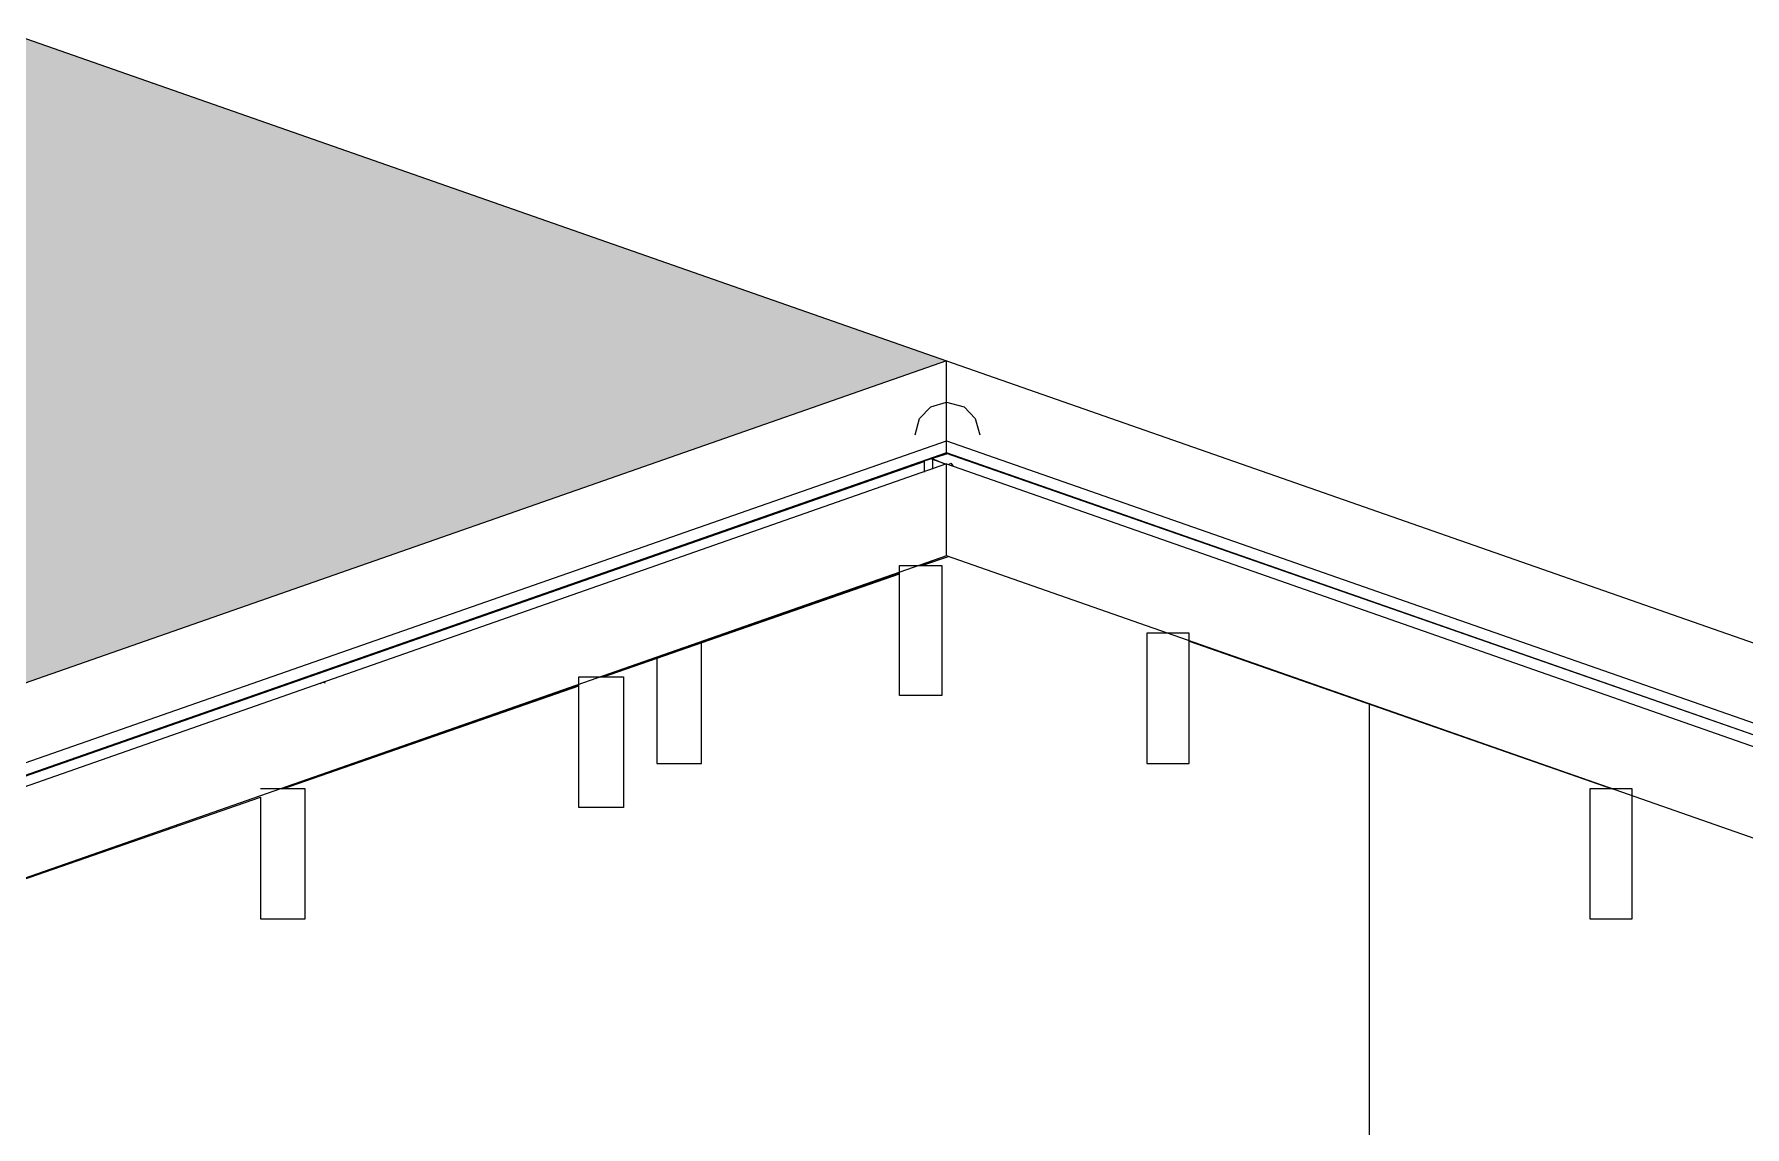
# Model space of a CAD drawing. Extents: x 500 to 638, y 181 to 267.
# Drawn here: x 620.505 to 624.444, y 205.585 to 208.101 of the extents above; entities that cross this region are included whole.
import ezdxf

# ---------------------------------------------------------------- set-up
doc = ezdxf.new("R2010")
doc.units = 0
doc.header["$LTSCALE"] = 7
for name, color, linetype in [('ALVENARIA', 7, 'CONTINUOUS'), ('ALVENARIA1', 44, 'CONTINUOUS'), ('COTA', 1, 'CONTINUOUS')]:
    doc.layers.add(name, color=color, linetype=linetype)

msp = doc.modelspace()

# ---------------------------------------------------------------- hatches: boundary and pattern name
at = {"layer": 'COTA'}
h = msp.add_hatch(dxfattribs=at)
h.set_pattern_fill('SPANTILE,_O', color=256, scale=0.2)
h.set_pattern_definition([(0, (607.07529, 214.00094), (0, 0.2), [0.04, -0.16]), (0, (607.17529, 214.04094), (0, 0.2), [0.04, -0.16]), (0, (607.17529, 214.06094), (0, 0.2), [0.04, -0.16]), (90, (607.09529, 214.00094), (-0.2, 1e-17), [0.2]), (45, (607.09529, 214.00094), (0, 0.2), [0.0565685, -0.2262742]), (45, (607.11529, 214.00094), (0, 0.2), [0.0282843, -0.2545584]), (135, (607.09529, 214.00094), (-0.2, 0), [0.0565685, -0.2262742]), (135, (607.27529, 214.00094), (-0.2, 0), [0.0282843, -0.2545584]), (26.56505, (607.13529, 214.02094), (0.2, 2e-10), [0.04472, -0.4024936]), (153.43495, (607.05529, 214.02094), (-0.2, 2e-10), [0.04472, -0.4024936]), (26.56505, (607.13529, 214.04094), (0.2, 2e-10), [0.04472, -0.4024936]), (153.43495, (607.05529, 214.04094), (-0.2, 2e-10), [0.04472, -0.4024936])])
h.paths.add_polyline_path([(604.6246, 208.1011), (603.1275, 207.5764), (606.5524, 206.3784), (619.8318, 206.3784), (622.6056, 207.3491), (620.4573, 208.1011)])

# ---------------------------------------------------------------- linework, layer by layer
at = {"layer": 'ALVENARIA'}
for p, q in [((620.7803, 207.9866, -1.4713), (620.7803, 207.9883, -1.4713)), ((622.6056, 207.3491, -1.4713), (619.8318, 206.3784, -1.4713)), ((622.6056, 207.1372, -1.4713), (622.6056, 207.3491, -1.4713)), ((622.6056, 207.3491, -1.4713), (625.3794, 206.3784, -1.4713)), ((622.5697, 207.2432, -1.4713), (622.6056, 207.2534, -1.4713)), ((622.6056, 207.2534, -1.4713), (622.6466, 207.2432, -1.4713)), ((622.5338, 207.1782, -1.4713), (622.5441, 207.2158, -1.4713)), ((622.5441, 207.2158, -1.4713), (622.5697, 207.2432, -1.4713)), ((622.6466, 207.2432, -1.4713), (622.6723, 207.2158, -1.4713)), ((622.6723, 207.2158, -1.4713), (622.6825, 207.1782, -1.4713)), ((619.8882, 206.2143, -1.4713), (622.6056, 207.1645, -1.4713)), ((622.6056, 207.1372, -1.4713), (619.8985, 206.1887, -1.4713)), ((622.6107, 207.1355, -1.4713), (622.5441, 207.115, -1.4713)), ((622.6056, 207.1645, -1.4713), (625.323, 206.2143, -1.4713)), ((625.3179, 206.1887, -1.4713), (622.6056, 207.1372, -1.4713)), ((625.3179, 206.1887, -1.4713), (622.6056, 207.1355, -1.4713)), ((619.8626, 206.175, -1.4713), (622.5543, 207.1167, -1.4713)), ((622.6056, 207.1116, -1.4713), (619.9343, 206.175, -1.4713)), ((622.5441, 207.115, -1.4713), (622.5441, 207.115, -1.4713)), ((622.5543, 207.1184, -1.4713), (622.5543, 207.0928, -1.4713)), ((622.5646, 207.1218, -1.4713), (622.5646, 207.1218, -1.4713)), ((622.5748, 207.1218, -1.4713), (622.5697, 207.1235, -1.4713)), ((622.5748, 207.1235, -1.4713), (622.6056, 207.1099, -1.4713)), ((622.6056, 207.1099, -1.4713), (622.5748, 207.1218, -1.4713)), ((622.5748, 207.0996, -1.4713), (622.5748, 207.1218, -1.4713)), ((622.6056, 207.1116, -1.4713), (625.2307, 206.1921, -1.4713)), ((622.6056, 206.8996, -1.4713), (622.6056, 207.1116, -1.4713)), ((622.6107, 207.1099, -1.4713), (622.6159, 207.1133, -1.4713)), ((622.6159, 207.1133, -1.4713), (622.621, 207.1064, -1.4713)), ((622.4415, 207.0791, -1.4713), (622.4415, 207.0791, -1.4713)), ((622.4415, 207.0791, -1.4713), (622.4467, 207.0791, -1.4713)), ((622.3441, 207.0449, -1.4713), (622.3441, 207.0449, -1.4713)), ((622.3646, 207.0517, -1.4713), (622.3646, 207.0517, -1.4713)), ((622.1442, 206.9748, -1.4713), (622.1442, 206.9748, -1.4713)), ((622.2364, 207.0073, -1.4713), (622.2416, 207.009, -1.4713)), ((622.2416, 207.009, -1.4713), (622.2416, 207.009, -1.4713)), ((622.2467, 207.009, -1.4713), (622.2416, 207.009, -1.4713)), ((622.0467, 206.939, -1.4713), (622.0416, 206.939, -1.4713)), ((622.0416, 206.9372, -1.4713), (622.0416, 206.939, -1.4713)), ((622.6056, 206.8996, -1.4713), (620.0471, 206.0041, -1.4713)), ((621.9442, 206.9048, -1.4713), (621.9442, 206.9048, -1.4713)), ((622.6056, 206.8996, -1.4713), (622.5441, 206.8774, -1.4713)), ((622.5492, 206.8774, -1.4713), (622.6107, 206.8979, -1.4713)), ((625.1641, 206.0041, -1.4713), (622.6056, 206.8996, -1.4713)), ((622.4979, 206.8603, -1.4713), (621.816, 206.6211, -1.4713)), ((621.816, 206.6211, -1.4713), (622.4979, 206.8586, -1.4713)), ((621.8468, 206.8689, -1.4713), (621.8417, 206.8689, -1.4713)), ((621.8417, 206.8672, -1.4713), (621.8417, 206.8689, -1.4713)), ((622.4979, 206.8603, -1.4713), (621.8519, 206.6347, -1.4713)), ((621.9596, 206.6706, -1.4713), (622.4979, 206.8603, -1.4713)), ((622.4979, 206.5783, -1.4713), (622.4979, 206.8774, -1.4713)), ((622.4979, 206.8774, -1.4713), (622.5954, 206.8774, -1.4713)), ((622.5954, 206.8774, -1.4713), (622.5954, 206.5783, -1.4713)), ((621.7442, 206.8347, -1.4713), (621.7442, 206.8347, -1.4713)), ((621.6468, 206.7988, -1.4713), (621.6417, 206.7988, -1.4713)), ((621.6417, 206.7971, -1.4713), (621.6417, 206.7988, -1.4713)), ((621.5443, 206.7646, -1.4713), (621.5443, 206.7646, -1.4713)), ((622.0416, 206.4211, -1.4713), (622.0416, 206.6997, -1.4713)), ((623.0671, 206.7219, -1.4713), (623.0671, 206.4211, -1.4713)), ((623.1645, 206.7219, -1.4713), (623.0671, 206.7219, -1.4713)), ((623.1645, 206.4211, -1.4713), (623.1645, 206.7219, -1.4713)), ((623.1645, 206.7031, -1.4713), (624.1386, 206.363, -1.4713)), ((621.3443, 206.6946, -1.4713), (621.3443, 206.6946, -1.4713)), ((621.9391, 206.6638, -1.4713), (621.9391, 206.4211, -1.4713)), ((621.1444, 206.6245, -1.4713), (621.1444, 206.6245, -1.4713)), ((621.7596, 206.6211, -1.4713), (621.8622, 206.6211, -1.4713)), ((621.7596, 206.3203, -1.4713), (621.7596, 206.6211, -1.4713)), ((621.8519, 206.6347, -1.4713), (621.8519, 206.6347, -1.4713)), ((621.8622, 206.6211, -1.4713), (621.8622, 206.3203, -1.4713)), ((621.7596, 206.6023, -1.4713), (621.0777, 206.363, -1.4713)), ((621.0777, 206.363, -1.4713), (621.7596, 206.6006, -1.4713)), ((621.1649, 206.6057, -1.4713), (621.17, 206.6091, -1.4713)), ((621.17, 206.6091, -1.4713), (621.1751, 206.6074, -1.4713)), ((620.9444, 206.5544, -1.4713), (620.9444, 206.5544, -1.4713)), ((622.5954, 206.5783, -1.4713), (622.4979, 206.5783, -1.4713)), ((623.5798, 203.1756, -1.4713), (623.5798, 206.5587, -1.4713)), ((620.7444, 206.4843, -1.4713), (620.7444, 206.4843, -1.4713)), ((621.1597, 206.3921, -1.4713), (621.1597, 206.3921, -1.4713)), ((621.9391, 206.4211, -1.4713), (622.0416, 206.4211, -1.4713)), ((623.0671, 206.4211, -1.4713), (623.1645, 206.4211, -1.4713)), ((620.0471, 206.0041, -1.4713), (621.0264, 206.3442, -1.4713)), ((621.129, 206.363, -1.4713), (621.0264, 206.363, -1.4713)), ((621.0264, 206.3442, -1.4713), (621.0264, 206.0639, -1.4713)), ((621.129, 206.0639, -1.4713), (621.129, 206.363, -1.4713)), ((624.0874, 206.363, -1.4713), (624.0874, 206.0639, -1.4713)), ((624.1848, 206.363, -1.4713), (624.0874, 206.363, -1.4713)), ((624.1848, 206.0639, -1.4713), (624.1848, 206.363, -1.4713)), ((621.8622, 206.3203, -1.4713), (621.7596, 206.3203, -1.4713)), ((621.0264, 206.0639, -1.4713), (621.129, 206.0639, -1.4713)), ((624.0874, 206.0639, -1.4713), (624.1848, 206.0639, -1.4713))]:
    msp.add_line(p, q, dxfattribs=at)
at = {"layer": 'ALVENARIA1'}
msp.add_line((620.4573, 208.1011, -1.4713), (622.6056, 207.3491, -1.4713), dxfattribs=at)

doc.saveas('drawing.dxf')
